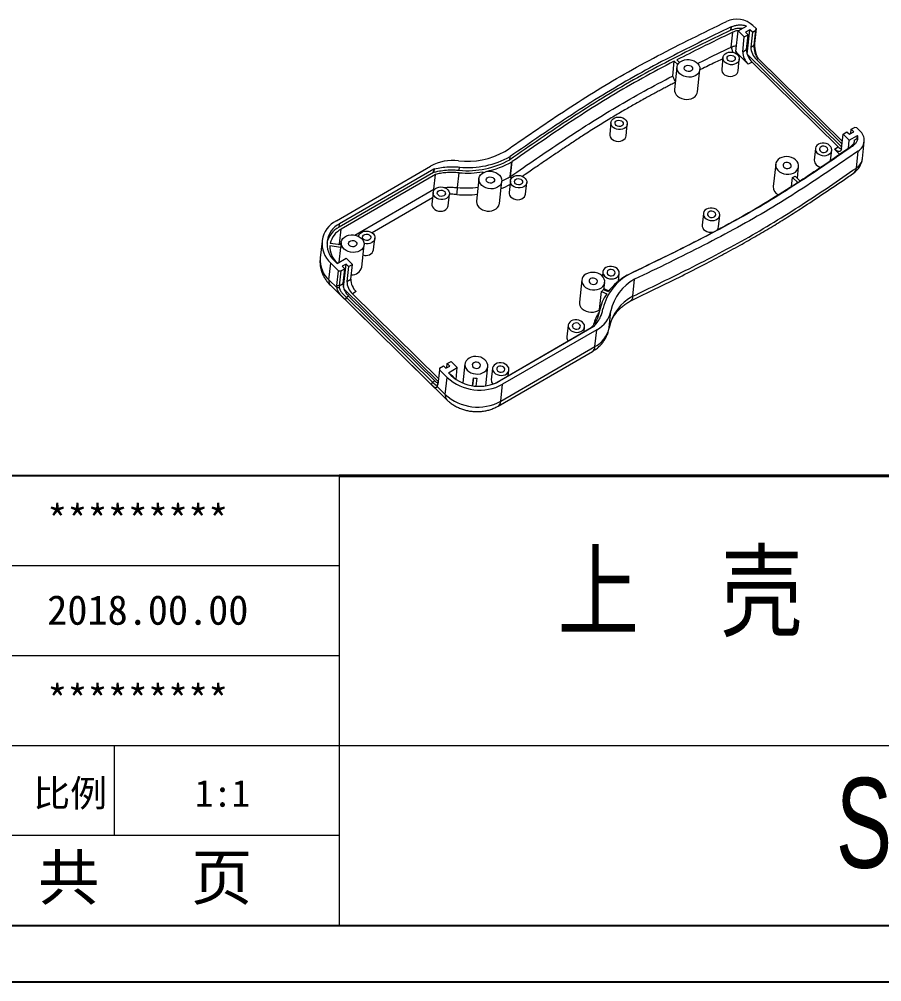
# Model space of a CAD drawing. Header units: inches. Extents: x 1209 to 3085, y 1126 to 1627.
# Drawn here: x 1552.3 to 1735.5, y 1125.7 to 1330.2 of the extents above; entities that cross this region are included whole.
import ezdxf

# ---------------------------------------------------------------- set-up
doc = ezdxf.new("R2010")
doc.units = ezdxf.units.IN
doc.header["$LTSCALE"] = 15
doc.layers.add('文字', color=81, linetype='Continuous')
doc.layers.add('粗实线', color=7, linetype='Continuous', lineweight=30)
doc.layers.add('细实线', color=3, linetype='Continuous', lineweight=9)
doc.styles.get("Standard").update_dxf_attribs({"font": 'txt', "bigfont": 'gbcbig.shx'})
doc.styles.add('宋体', font='', dxfattribs={"width": 0.8, "height": 3.5})
doc.styles.add('长仿宋', font='', dxfattribs={"width": 0.7, "height": 4})
doc.styles.get('宋体').set_extended_font_data('SimSun')
doc.styles.get('长仿宋').set_extended_font_data('SimSun')

msp = doc.modelspace()

# ---------------------------------------------------------------- linework, layer by layer
at = {"color": 7, "linetype": 'Continuous', "lineweight": 15}
for p, q in [((1703.46, 1327.902), (1703.534, 1328.577)), ((1703.46, 1327.902), (1703.517, 1327.926)), ((1703.517, 1327.926), (1703.591, 1328.601)), ((1703.534, 1328.577), (1703.591, 1328.601)), ((1704.53, 1323.361), (1705.007, 1327.739)), ((1705.007, 1327.739), (1706.763, 1328.758)), ((1706.332, 1326.436), (1705.007, 1327.739)), ((1707.533, 1327.961), (1706.614, 1327.428)), ((1706.969, 1322.781), (1707.533, 1327.961)), ((1708.063, 1327.44), (1707.533, 1327.961)), ((1708.063, 1327.44), (1708.766, 1327.848)), ((1708.17, 1328.857), (1708.816, 1328.222)), ((1708.423, 1324.695), (1708.766, 1327.848)), ((1708.816, 1328.222), (1708.472, 1325.069)), ((1708.766, 1327.848), (1708.816, 1328.222)), ((1703.514, 1324.291), (1703.858, 1327.444)), ((1705.989, 1323.283), (1706.332, 1326.436)), ((1706.332, 1326.436), (1707.144, 1326.907)), ((1706.614, 1327.428), (1707.144, 1326.907)), ((1706.8, 1323.754), (1707.144, 1326.907)), ((1708.063, 1327.44), (1707.72, 1324.287)), ((1703.508, 1324.288), (1703.9, 1323.156)), ((1705.989, 1323.283), (1706.8, 1323.754)), ((1707.72, 1324.287), (1708.423, 1324.695)), ((1708.423, 1324.695), (1708.472, 1325.069)), ((1708.436, 1324.255), (1708.488, 1324.555)), ((1692.023, 1321.577), (1692.573, 1321.037)), ((1701.789, 1322.064), (1701.519, 1319.587)), ((1704.647, 1323.107), (1704.322, 1323.007)), ((1704.53, 1323.361), (1704.648, 1323.105)), ((1704.648, 1323.106), (1707.166, 1320.629)), ((1704.998, 1319.208), (1705.268, 1321.685)), ((1706.969, 1322.781), (1706.947, 1322.768)), ((1727.011, 1303.069), (1706.969, 1322.781)), ((1709.275, 1321.852), (1708.897, 1321.633)), ((1727.085, 1303.744), (1708.897, 1321.633)), ((1727.143, 1304.278), (1709.275, 1321.852)), ((1709.275, 1321.852), (1709.48, 1321.664)), ((1709.48, 1321.664), (1727.144, 1304.291)), ((1691.115, 1318.134), (1691.459, 1321.287)), ((1691.459, 1321.287), (1692.193, 1320.565)), ((1692.021, 1320.024), (1691.506, 1315.294)), ((1696.377, 1314.764), (1696.893, 1319.493)), ((1707.978, 1321.099), (1707.166, 1320.629)), ((1707.978, 1321.099), (1726.305, 1303.074)), ((1677.989, 1308.259), (1677.719, 1305.782)), ((1681.199, 1305.402), (1681.469, 1307.88)), ((1729.04, 1306.808), (1729.743, 1307.216)), ((1730.234, 1307.156), (1729.743, 1307.216)), ((1730.234, 1307.156), (1730.88, 1306.521)), ((1726.965, 1302.651), (1727.309, 1305.804)), ((1727.309, 1305.804), (1728.12, 1306.275)), ((1727.309, 1305.804), (1728.634, 1304.501)), ((1728.12, 1306.275), (1728.65, 1305.754)), ((1728.634, 1304.501), (1730.389, 1305.52)), ((1728.65, 1305.754), (1729.57, 1306.287)), ((1728.943, 1305.924), (1729.04, 1306.808)), ((1729.57, 1306.287), (1729.04, 1306.808)), ((1730.316, 1304.844), (1730.389, 1305.52)), ((1725.493, 1302.603), (1726.305, 1303.074)), ((1728.439, 1302.717), (1728.634, 1304.501)), ((1729.326, 1303.209), (1729.371, 1303.245)), ((1729.7, 1304.487), (1729.668, 1304.189)), ((1729.7, 1304.487), (1730.316, 1304.844)), ((1730.375, 1304.57), (1730.316, 1304.844)), ((1731.417, 1300.58), (1731.81, 1304.183)), ((1656.501, 1300.35), (1656.574, 1301.025)), ((1721.441, 1302.736), (1721.171, 1300.258)), ((1724.68, 1300.151), (1724.92, 1302.357)), ((1726.632, 1301.483), (1725.493, 1302.603)), ((1730.141, 1298.586), (1730.533, 1302.189)), ((1619.644, 1287.371), (1639.657, 1298.98)), ((1656.601, 1296.764), (1656.945, 1299.917)), ((1656.641, 1296.789), (1656.984, 1299.942)), ((1656.984, 1299.942), (1656.945, 1299.917)), ((1712.998, 1299.392), (1712.483, 1294.662)), ((1717.603, 1296.418), (1717.869, 1298.861)), ((1640.248, 1297.654), (1620.233, 1286.044)), ((1640.321, 1298.33), (1620.307, 1286.72)), ((1640.688, 1297.219), (1620.675, 1285.61)), ((1640.248, 1297.654), (1640.321, 1298.33)), ((1640.438, 1297.73), (1640.248, 1297.654)), ((1640.511, 1298.405), (1640.321, 1298.33)), ((1640.344, 1294.066), (1640.688, 1297.219)), ((1640.438, 1297.73), (1640.511, 1298.405)), ((1645.393, 1294.416), (1645.736, 1297.569)), ((1645.756, 1298.103), (1645.83, 1298.779)), ((1645.756, 1298.103), (1645.769, 1298.102)), ((1645.769, 1298.102), (1645.842, 1298.777)), ((1645.83, 1298.779), (1645.842, 1298.777)), ((1650.751, 1297.511), (1650.778, 1297.759)), ((1650.845, 1297.567), (1650.778, 1297.759)), ((1651.471, 1297.815), (1651.449, 1297.879)), ((1718.212, 1295.82), (1717.136, 1296.878)), ((1649.931, 1296.298), (1649.416, 1291.569)), ((1654.287, 1291.038), (1654.802, 1295.768)), ((1656.624, 1295.865), (1656.354, 1293.388)), ((1656.601, 1296.764), (1656.641, 1296.789)), ((1656.601, 1296.764), (1656.811, 1296.31)), ((1656.641, 1296.789), (1656.843, 1296.377)), ((1659.833, 1293.009), (1660.103, 1295.486)), ((1716.387, 1294.658), (1716.595, 1296.564)), ((1717.695, 1295.482), (1716.595, 1296.564)), ((1623.57, 1284.335), (1640.344, 1294.066)), ((1640.197, 1293.414), (1639.927, 1290.937)), ((1640.344, 1294.066), (1640.616, 1294.121)), ((1640.401, 1293.894), (1640.345, 1294.066)), ((1643.407, 1290.558), (1643.676, 1293.035)), ((1640.069, 1292.237), (1627.255, 1284.804)), ((1697.641, 1288.93), (1697.371, 1286.453)), ((1620.233, 1286.044), (1620.307, 1286.72)), ((1700.851, 1286.074), (1701.121, 1288.551)), ((1620.331, 1282.457), (1620.675, 1285.61)), ((1616.593, 1283.069), (1616.2, 1279.465)), ((1620.618, 1282.228), (1618.314, 1282.557)), ((1620.331, 1282.457), (1620.664, 1282.649)), ((1620.678, 1282.782), (1620.58, 1281.881)), ((1627.561, 1281.194), (1627.831, 1283.671)), ((1620.572, 1281.695), (1618.244, 1282.027)), ((1620.082, 1282.304), (1620.331, 1282.457)), ((1620.23, 1278.562), (1620.572, 1281.695)), ((1625.034, 1277.522), (1625.549, 1282.251)), ((1619.264, 1278.864), (1619.816, 1278.321)), ((1619.732, 1278.502), (1619.879, 1278.358)), ((1619.816, 1278.321), (1621.709, 1279.42)), ((1621.709, 1279.42), (1623.034, 1278.117)), ((1618.06, 1274.79), (1618.453, 1278.394)), ((1620.109, 1276.765), (1618.453, 1278.394)), ((1619.765, 1273.612), (1620.109, 1276.765)), ((1620.109, 1276.765), (1620.6, 1276.705)), ((1620.6, 1276.705), (1620.257, 1273.552)), ((1620.6, 1276.705), (1621.412, 1277.175)), ((1621.693, 1278.167), (1620.882, 1277.696)), ((1620.882, 1277.696), (1621.412, 1277.175)), ((1621.068, 1274.022), (1621.412, 1277.175)), ((1621.155, 1273.231), (1621.693, 1278.167)), ((1622.223, 1277.646), (1621.693, 1278.167)), ((1622.223, 1277.646), (1621.879, 1274.493)), ((1622.223, 1277.646), (1623.034, 1278.117)), ((1622.691, 1274.963), (1623.034, 1278.117)), ((1676.276, 1276.537), (1676.171, 1275.578)), ((1618.06, 1274.79), (1619.781, 1273.098)), ((1621.879, 1274.493), (1622.691, 1274.963)), ((1671.791, 1274.798), (1671.275, 1270.068)), ((1679.578, 1274.531), (1679.755, 1276.157)), ((1681.497, 1275.832), (1681.455, 1275.81)), ((1682.623, 1271.328), (1683.015, 1274.931)), ((1618.361, 1273.678), (1643.091, 1249.355)), ((1620.257, 1273.552), (1619.765, 1273.612)), ((1620.27, 1273.111), (1619.781, 1273.098)), ((1620.257, 1273.552), (1621.068, 1274.022)), ((1641.254, 1253.192), (1621.292, 1272.826)), ((1623.868, 1272.309), (1623.057, 1271.838)), ((1675.581, 1268.513), (1675.998, 1272.341)), ((1675.998, 1272.341), (1677.104, 1271.866)), ((1676.368, 1272.781), (1677.43, 1272.325)), ((1676.494, 1272.727), (1676.662, 1274.267)), ((1621.759, 1271.086), (1621.483, 1270.618)), ((1639.81, 1252.593), (1621.483, 1270.618)), ((1622.246, 1271.368), (1621.759, 1271.086)), ((1621.759, 1271.086), (1640.086, 1253.06)), ((1622.246, 1271.368), (1640.573, 1253.342)), ((1641.328, 1253.868), (1623.057, 1271.838)), ((1675.617, 1268.497), (1675.581, 1268.513)), ((1676.322, 1268.788), (1676.323, 1268.798)), ((1677.605, 1264.641), (1677.997, 1268.244)), ((1673.809, 1264.642), (1653.796, 1253.033)), ((1674.326, 1264.884), (1654.311, 1253.274)), ((1674.987, 1264.232), (1654.973, 1252.623)), ((1668.902, 1265.181), (1668.632, 1262.704)), ((1672.266, 1263.747), (1672.381, 1264.802)), ((1674.471, 1265.003), (1674.326, 1264.884)), ((1674.594, 1260.629), (1674.987, 1264.232)), ((1654.581, 1249.019), (1674.594, 1260.629)), ((1654.039, 1247.992), (1674.052, 1259.602)), ((1641.577, 1256.073), (1641.527, 1255.699)), ((1641.577, 1256.073), (1642.388, 1256.543)), ((1642.388, 1256.543), (1642.918, 1256.022)), ((1642.918, 1256.022), (1643.73, 1256.493)), ((1643.103, 1256.129), (1643.2, 1257.014)), ((1643.2, 1257.014), (1644.011, 1257.485)), ((1643.73, 1256.493), (1643.2, 1257.014)), ((1643.443, 1255.083), (1645.336, 1256.182)), ((1645.336, 1256.182), (1644.011, 1257.485)), ((1645.063, 1253.677), (1645.336, 1256.182)), ((1646.954, 1256.938), (1646.515, 1252.91)), ((1651.377, 1252.295), (1651.825, 1256.407)), ((1652.836, 1256.034), (1652.566, 1253.557)), ((1641.527, 1255.699), (1641.184, 1252.546)), ((1643.183, 1254.07), (1641.527, 1255.699)), ((1642.791, 1250.466), (1643.183, 1254.07)), ((1643.995, 1254.54), (1643.443, 1255.083)), ((1643.91, 1254.722), (1643.847, 1254.685)), ((1644.462, 1254.179), (1643.91, 1254.722)), ((1648.584, 1252.33), (1648.762, 1253.968)), ((1648.762, 1253.968), (1648.601, 1252.328)), ((1649.459, 1253.896), (1649.296, 1252.243)), ((1656.18, 1254.416), (1656.315, 1255.655)), ((1640.086, 1253.06), (1639.81, 1252.593)), ((1640.086, 1253.06), (1640.573, 1253.342)), ((1641.136, 1252.588), (1641.07, 1252.159)), ((1641.07, 1252.159), (1642.791, 1250.466)), ((1653.796, 1253.033), (1653.485, 1252.864)), ((1654.581, 1249.019), (1654.973, 1252.623))]:
    msp.add_line(p, q, dxfattribs=at)
at = {"color": 8, "linetype": 'Continuous', "lineweight": 15}
for p, q in [((1620.42, 1282.256), (1620.331, 1282.457)), ((1677.605, 1264.641), (1677.588, 1264.523))]:
    msp.add_line(p, q, dxfattribs=at)
for p, q in [((1620.226, 1233.152), (1476.899, 1233.152)), ((1227.713, 1137.601), (1906.881, 1137.601)), ((1209.355, 1125.657), (1918.824, 1125.657))]:
    msp.add_line(p, q)
at = {"color": 7, "linetype": 'Continuous', "lineweight": 15, "flags": 128}
for points in [[(1696.003, 1318.238), (1695.56, 1318.038), (1695.065, 1317.918), (1694.542, 1317.884), (1694.015, 1317.937), (1693.508, 1318.076), (1693.046, 1318.294), (1692.65, 1318.58), (1692.339, 1318.921), (1692.126, 1319.301), (1692.023, 1319.703), (1692.033, 1320.107), (1692.157, 1320.495), (1692.388, 1320.848), (1692.716, 1321.151), (1693.125, 1321.388), (1693.597, 1321.55), (1694.109, 1321.627), (1694.637, 1321.617), (1695.157, 1321.52), (1695.644, 1321.341), (1696.075, 1321.088), (1696.431, 1320.773), (1696.695, 1320.41), (1696.854, 1320.017), (1696.901, 1319.611), (1696.833, 1319.213), (1696.655, 1318.84), (1696.374, 1318.51), (1696.003, 1318.238)], [(1704.632, 1320.789), (1704.261, 1320.628), (1703.844, 1320.545), (1703.408, 1320.546), (1702.978, 1320.631), (1702.584, 1320.793), (1702.248, 1321.024), (1701.993, 1321.308), (1701.835, 1321.628), (1701.783, 1321.963), (1701.84, 1322.292), (1702.004, 1322.596), (1702.264, 1322.854), (1702.603, 1323.051), (1703, 1323.173), (1703.43, 1323.214), (1703.867, 1323.172), (1704.282, 1323.047), (1704.65, 1322.849), (1704.947, 1322.59), (1705.156, 1322.285), (1705.262, 1321.955), (1705.259, 1321.62), (1705.147, 1321.301), (1704.934, 1321.018), (1704.632, 1320.789)], [(1704.08, 1321.332), (1703.799, 1321.227), (1703.481, 1321.209), (1703.169, 1321.282), (1702.906, 1321.434), (1702.727, 1321.646), (1702.656, 1321.889), (1702.703, 1322.13), (1702.862, 1322.337), (1703.11, 1322.481), (1703.415, 1322.543), (1703.735, 1322.515), (1704.028, 1322.401), (1704.253, 1322.215), (1704.38, 1321.984), (1704.392, 1321.738), (1704.287, 1321.51), (1704.08, 1321.332)], [(1695.009, 1319.215), (1694.728, 1319.11), (1694.409, 1319.093), (1694.098, 1319.165), (1693.835, 1319.318), (1693.656, 1319.53), (1693.585, 1319.773), (1693.632, 1320.014), (1693.79, 1320.22), (1694.039, 1320.364), (1694.344, 1320.427), (1694.664, 1320.399), (1694.956, 1320.284), (1695.181, 1320.099), (1695.308, 1319.867), (1695.32, 1319.621), (1695.216, 1319.394), (1695.009, 1319.215)], [(1701.519, 1319.587), (1701.525, 1319.317), (1701.631, 1318.987), (1701.84, 1318.683), (1702.137, 1318.424), (1702.505, 1318.225), (1702.92, 1318.101), (1703.357, 1318.058), (1703.787, 1318.099), (1704.184, 1318.222), (1704.523, 1318.419), (1704.783, 1318.677), (1704.946, 1318.98), (1704.998, 1319.208)], [(1691.506, 1315.294), (1691.514, 1314.926), (1691.628, 1314.531), (1691.848, 1314.158), (1692.164, 1313.825), (1692.561, 1313.547), (1693.021, 1313.336), (1693.524, 1313.203), (1694.045, 1313.154), (1694.561, 1313.19), (1695.05, 1313.31), (1695.487, 1313.509), (1695.854, 1313.777), (1696.134, 1314.102), (1696.314, 1314.47), (1696.377, 1314.764)], [(1680.833, 1306.983), (1680.462, 1306.823), (1680.045, 1306.74), (1679.608, 1306.741), (1679.179, 1306.825), (1678.784, 1306.988), (1678.449, 1307.218), (1678.194, 1307.502), (1678.035, 1307.822), (1677.983, 1308.157), (1678.041, 1308.487), (1678.205, 1308.79), (1678.464, 1309.048), (1678.803, 1309.245), (1679.2, 1309.368), (1679.631, 1309.409), (1680.067, 1309.366), (1680.482, 1309.241), (1680.85, 1309.043), (1681.148, 1308.784), (1681.356, 1308.48), (1681.462, 1308.15), (1681.459, 1307.815), (1681.348, 1307.496), (1681.135, 1307.213), (1680.833, 1306.983)], [(1680.281, 1307.526), (1680, 1307.421), (1679.681, 1307.404), (1679.37, 1307.476), (1679.107, 1307.629), (1678.928, 1307.841), (1678.857, 1308.084), (1678.904, 1308.325), (1679.062, 1308.531), (1679.311, 1308.675), (1679.616, 1308.737), (1679.936, 1308.71), (1680.228, 1308.595), (1680.453, 1308.41), (1680.58, 1308.178), (1680.592, 1307.932), (1680.488, 1307.705), (1680.281, 1307.526)], [(1677.719, 1305.782), (1677.726, 1305.512), (1677.832, 1305.182), (1678.04, 1304.877), (1678.338, 1304.618), (1678.706, 1304.42), (1679.121, 1304.295), (1679.557, 1304.252), (1679.988, 1304.294), (1680.385, 1304.416), (1680.724, 1304.613), (1680.983, 1304.871), (1681.147, 1305.175), (1681.199, 1305.402)], [(1722.076, 1303.632), (1721.775, 1303.403), (1721.561, 1303.12), (1721.45, 1302.801), (1721.447, 1302.466), (1721.553, 1302.136), (1721.761, 1301.832), (1722.059, 1301.572), (1722.427, 1301.374), (1722.842, 1301.25), (1723.279, 1301.207), (1723.709, 1301.248), (1724.106, 1301.371), (1724.445, 1301.567), (1724.705, 1301.825), (1724.868, 1302.129), (1724.926, 1302.458), (1724.874, 1302.794), (1724.715, 1303.113), (1724.46, 1303.397), (1724.125, 1303.628), (1723.73, 1303.79), (1723.301, 1303.875), (1722.864, 1303.876), (1722.447, 1303.793), (1722.076, 1303.632)], [(1722.628, 1303.089), (1722.421, 1302.911), (1722.317, 1302.683), (1722.329, 1302.437), (1722.456, 1302.206), (1722.681, 1302.02), (1722.973, 1301.906), (1723.294, 1301.878), (1723.599, 1301.94), (1723.847, 1302.085), (1724.006, 1302.291), (1724.052, 1302.532), (1723.982, 1302.775), (1723.803, 1302.987), (1723.539, 1303.139), (1723.228, 1303.212), (1722.91, 1303.194), (1722.628, 1303.089)], [(1713.888, 1300.647), (1713.517, 1300.375), (1713.236, 1300.045), (1713.058, 1299.672), (1712.99, 1299.274), (1713.037, 1298.868), (1713.196, 1298.475), (1713.46, 1298.112), (1713.816, 1297.797), (1714.247, 1297.544), (1714.734, 1297.364), (1715.254, 1297.268), (1715.782, 1297.258), (1716.294, 1297.335), (1716.766, 1297.497), (1717.175, 1297.734), (1717.503, 1298.037), (1717.734, 1298.39), (1717.858, 1298.778), (1717.868, 1299.182), (1717.764, 1299.584), (1717.552, 1299.964), (1717.24, 1300.305), (1716.844, 1300.591), (1716.382, 1300.809), (1715.876, 1300.948), (1715.349, 1301.001), (1714.826, 1300.967), (1714.331, 1300.847), (1713.888, 1300.647)], [(1726.965, 1302.651), (1726.911, 1302.413), (1726.808, 1302.233), (1726.66, 1302.12), (1726.473, 1302.077), (1726.254, 1302.107), (1726.012, 1302.207), (1725.755, 1302.375), (1725.493, 1302.603)], [(1714.882, 1299.67), (1714.675, 1299.491), (1714.57, 1299.264), (1714.582, 1299.018), (1714.71, 1298.786), (1714.935, 1298.601), (1715.227, 1298.486), (1715.547, 1298.458), (1715.852, 1298.521), (1716.101, 1298.665), (1716.259, 1298.871), (1716.306, 1299.112), (1716.235, 1299.355), (1716.056, 1299.567), (1715.793, 1299.72), (1715.481, 1299.792), (1715.163, 1299.775), (1714.882, 1299.67)], [(1653.912, 1294.513), (1653.469, 1294.312), (1652.974, 1294.192), (1652.451, 1294.158), (1651.924, 1294.212), (1651.418, 1294.351), (1650.956, 1294.568), (1650.56, 1294.854), (1650.248, 1295.195), (1650.036, 1295.576), (1649.932, 1295.977), (1649.942, 1296.382), (1650.066, 1296.77), (1650.297, 1297.123), (1650.625, 1297.426), (1651.035, 1297.663), (1651.506, 1297.824), (1652.018, 1297.902), (1652.546, 1297.892), (1653.066, 1297.795), (1653.553, 1297.616), (1653.985, 1297.363), (1654.34, 1297.047), (1654.604, 1296.684), (1654.763, 1296.291), (1654.81, 1295.886), (1654.743, 1295.487), (1654.564, 1295.114), (1654.283, 1294.784), (1653.912, 1294.513)], [(1659.468, 1294.59), (1659.097, 1294.429), (1658.68, 1294.346), (1658.243, 1294.347), (1657.813, 1294.432), (1657.419, 1294.594), (1657.083, 1294.825), (1656.828, 1295.109), (1656.67, 1295.428), (1656.618, 1295.764), (1656.676, 1296.093), (1656.839, 1296.397), (1657.099, 1296.655), (1657.438, 1296.851), (1657.835, 1296.974), (1658.265, 1297.015), (1658.702, 1296.972), (1659.117, 1296.848), (1659.485, 1296.65), (1659.783, 1296.39), (1659.991, 1296.086), (1660.097, 1295.756), (1660.094, 1295.421), (1659.983, 1295.102), (1659.769, 1294.819), (1659.468, 1294.59)], [(1652.918, 1295.49), (1652.637, 1295.385), (1652.319, 1295.368), (1652.007, 1295.44), (1651.744, 1295.592), (1651.565, 1295.804), (1651.494, 1296.047), (1651.541, 1296.288), (1651.7, 1296.495), (1651.948, 1296.639), (1652.253, 1296.701), (1652.573, 1296.673), (1652.866, 1296.559), (1653.091, 1296.373), (1653.218, 1296.142), (1653.23, 1295.896), (1653.125, 1295.668), (1652.918, 1295.49)], [(1658.916, 1295.133), (1658.634, 1295.028), (1658.316, 1295.01), (1658.004, 1295.083), (1657.741, 1295.235), (1657.562, 1295.447), (1657.491, 1295.69), (1657.538, 1295.931), (1657.697, 1296.137), (1657.945, 1296.281), (1658.25, 1296.344), (1658.571, 1296.316), (1658.863, 1296.202), (1659.088, 1296.016), (1659.215, 1295.785), (1659.227, 1295.539), (1659.123, 1295.311), (1658.916, 1295.133)], [(1643.041, 1292.139), (1642.67, 1291.978), (1642.253, 1291.895), (1641.816, 1291.896), (1641.387, 1291.981), (1640.992, 1292.143), (1640.657, 1292.374), (1640.402, 1292.658), (1640.243, 1292.977), (1640.191, 1293.313), (1640.249, 1293.642), (1640.413, 1293.946), (1640.672, 1294.204), (1641.011, 1294.4), (1641.408, 1294.523), (1641.838, 1294.564), (1642.275, 1294.521), (1642.69, 1294.397), (1643.058, 1294.199), (1643.356, 1293.939), (1643.564, 1293.635), (1643.67, 1293.305), (1643.667, 1292.97), (1643.556, 1292.651), (1643.342, 1292.368), (1643.041, 1292.139)], [(1642.489, 1292.682), (1642.207, 1292.577), (1641.889, 1292.559), (1641.578, 1292.632), (1641.314, 1292.784), (1641.135, 1292.996), (1641.065, 1293.239), (1641.112, 1293.48), (1641.27, 1293.686), (1641.518, 1293.831), (1641.823, 1293.893), (1642.144, 1293.865), (1642.436, 1293.751), (1642.661, 1293.565), (1642.788, 1293.334), (1642.8, 1293.088), (1642.696, 1292.86), (1642.489, 1292.682)], [(1656.354, 1293.388), (1656.36, 1293.118), (1656.466, 1292.788), (1656.675, 1292.484), (1656.972, 1292.224), (1657.34, 1292.026), (1657.756, 1291.902), (1658.192, 1291.859), (1658.622, 1291.9), (1659.02, 1292.023), (1659.359, 1292.219), (1659.618, 1292.477), (1659.782, 1292.781), (1659.833, 1293.009)], [(1639.927, 1290.937), (1639.934, 1290.667), (1640.04, 1290.337), (1640.248, 1290.033), (1640.545, 1289.773), (1640.913, 1289.575), (1641.329, 1289.451), (1641.765, 1289.408), (1642.196, 1289.449), (1642.593, 1289.572), (1642.932, 1289.768), (1643.191, 1290.026), (1643.355, 1290.33), (1643.407, 1290.558)], [(1649.416, 1291.569), (1649.407, 1291.418), (1649.462, 1291.018), (1649.626, 1290.63), (1649.891, 1290.274), (1650.247, 1289.964), (1650.675, 1289.716), (1651.157, 1289.54), (1651.671, 1289.445), (1652.193, 1289.434), (1652.699, 1289.509), (1653.167, 1289.666), (1653.574, 1289.898), (1653.903, 1290.194), (1654.138, 1290.54), (1654.269, 1290.922), (1654.287, 1291.038)], [(1698.277, 1289.826), (1697.975, 1289.597), (1697.762, 1289.314), (1697.65, 1288.995), (1697.648, 1288.66), (1697.754, 1288.33), (1697.962, 1288.026), (1698.259, 1287.767), (1698.627, 1287.568), (1699.043, 1287.444), (1699.479, 1287.401), (1699.91, 1287.442), (1700.307, 1287.565), (1700.646, 1287.762), (1700.905, 1288.02), (1701.069, 1288.323), (1701.127, 1288.653), (1701.074, 1288.988), (1700.916, 1289.308), (1700.661, 1289.592), (1700.326, 1289.822), (1699.931, 1289.985), (1699.502, 1290.069), (1699.065, 1290.07), (1698.648, 1289.987), (1698.277, 1289.826)], [(1698.829, 1289.284), (1698.622, 1289.105), (1698.517, 1288.878), (1698.53, 1288.632), (1698.657, 1288.4), (1698.882, 1288.215), (1699.174, 1288.1), (1699.494, 1288.073), (1699.799, 1288.135), (1700.048, 1288.279), (1700.206, 1288.485), (1700.253, 1288.726), (1700.182, 1288.969), (1700.003, 1289.181), (1699.74, 1289.334), (1699.428, 1289.406), (1699.11, 1289.389), (1698.829, 1289.284)], [(1624.352, 1284.05), (1624.403, 1284.278), (1624.567, 1284.581), (1624.827, 1284.839), (1625.165, 1285.036), (1625.563, 1285.159), (1625.993, 1285.2), (1626.43, 1285.157), (1626.845, 1285.033), (1627.213, 1284.835), (1627.51, 1284.575), (1627.719, 1284.271), (1627.825, 1283.941), (1627.822, 1283.606), (1627.71, 1283.287), (1627.497, 1283.004), (1627.195, 1282.775), (1627.195, 1282.775)], [(1697.371, 1286.453), (1697.378, 1286.183), (1697.484, 1285.853), (1697.692, 1285.549), (1697.99, 1285.289), (1698.357, 1285.091), (1698.773, 1284.967), (1699.209, 1284.924), (1699.64, 1284.965), (1700.037, 1285.088), (1700.223, 1285.182)], [(1624.659, 1280.996), (1624.216, 1280.796), (1623.721, 1280.676), (1623.198, 1280.642), (1622.671, 1280.695), (1622.165, 1280.834), (1621.703, 1281.052), (1621.307, 1281.338), (1620.995, 1281.679), (1620.783, 1282.059), (1620.679, 1282.461), (1620.69, 1282.865), (1620.813, 1283.253), (1621.044, 1283.607), (1621.372, 1283.909), (1621.782, 1284.147), (1622.253, 1284.308), (1622.765, 1284.385), (1623.293, 1284.376), (1623.813, 1284.279), (1624.3, 1284.1), (1624.732, 1283.846), (1625.088, 1283.531), (1625.351, 1283.168), (1625.51, 1282.775), (1625.557, 1282.369), (1625.49, 1281.971), (1625.311, 1281.598), (1625.03, 1281.268), (1624.659, 1280.996)], [(1623.666, 1281.974), (1623.384, 1281.869), (1623.066, 1281.851), (1622.754, 1281.924), (1622.491, 1282.076), (1622.312, 1282.288), (1622.241, 1282.531), (1622.288, 1282.772), (1622.447, 1282.978), (1622.695, 1283.122), (1623, 1283.185), (1623.32, 1283.157), (1623.613, 1283.042), (1623.838, 1282.857), (1623.965, 1282.626), (1623.977, 1282.38), (1623.873, 1282.152), (1623.666, 1281.974)], [(1626.643, 1283.318), (1626.362, 1283.213), (1626.044, 1283.195), (1625.732, 1283.267), (1625.469, 1283.42), (1625.29, 1283.632), (1625.219, 1283.875), (1625.266, 1284.116), (1625.424, 1284.322), (1625.673, 1284.466), (1625.978, 1284.529), (1626.298, 1284.501), (1626.591, 1284.386), (1626.815, 1284.201), (1626.943, 1283.97), (1626.955, 1283.723), (1626.85, 1283.496), (1626.643, 1283.318)], [(1672.681, 1276.053), (1672.31, 1275.781), (1672.029, 1275.451), (1671.85, 1275.078), (1671.783, 1274.68), (1671.83, 1274.274), (1671.989, 1273.881), (1672.252, 1273.518), (1672.608, 1273.203), (1673.04, 1272.95), (1673.527, 1272.77), (1674.047, 1272.674), (1674.575, 1272.664), (1675.087, 1272.741), (1675.558, 1272.902), (1675.968, 1273.14), (1676.296, 1273.442), (1676.527, 1273.796), (1676.65, 1274.184), (1676.661, 1274.588), (1676.557, 1274.99), (1676.345, 1275.37), (1676.033, 1275.711), (1675.637, 1275.997), (1675.175, 1276.215), (1674.669, 1276.354), (1674.142, 1276.407), (1673.618, 1276.373), (1673.124, 1276.253), (1672.681, 1276.053)], [(1676.911, 1277.433), (1676.61, 1277.204), (1676.397, 1276.921), (1676.285, 1276.602), (1676.282, 1276.266), (1676.388, 1275.936), (1676.597, 1275.632), (1676.894, 1275.373), (1677.262, 1275.175), (1677.677, 1275.05), (1678.114, 1275.007), (1678.544, 1275.049), (1678.941, 1275.171), (1679.28, 1275.368), (1679.54, 1275.626), (1679.703, 1275.93), (1679.761, 1276.259), (1679.709, 1276.594), (1679.551, 1276.914), (1679.296, 1277.198), (1678.96, 1277.428), (1678.566, 1277.591), (1678.136, 1277.675), (1677.699, 1277.676), (1677.282, 1277.594), (1676.911, 1277.433)], [(1677.463, 1276.89), (1677.256, 1276.712), (1677.152, 1276.484), (1677.164, 1276.238), (1677.291, 1276.006), (1677.516, 1275.821), (1677.809, 1275.707), (1678.129, 1275.679), (1678.434, 1275.741), (1678.682, 1275.885), (1678.841, 1276.092), (1678.888, 1276.333), (1678.817, 1276.576), (1678.638, 1276.788), (1678.375, 1276.94), (1678.063, 1277.012), (1677.745, 1276.995), (1677.463, 1276.89)], [(1673.674, 1275.075), (1673.467, 1274.897), (1673.363, 1274.669), (1673.375, 1274.423), (1673.502, 1274.192), (1673.727, 1274.007), (1674.02, 1273.892), (1674.34, 1273.864), (1674.645, 1273.927), (1674.893, 1274.071), (1675.052, 1274.277), (1675.099, 1274.518), (1675.028, 1274.761), (1674.849, 1274.973), (1674.586, 1275.126), (1674.274, 1275.198), (1673.956, 1275.18), (1673.674, 1275.075)], [(1671.275, 1270.068), (1671.276, 1269.751), (1671.377, 1269.354), (1671.584, 1268.978), (1671.888, 1268.639), (1672.276, 1268.353), (1672.729, 1268.133), (1673.227, 1267.99), (1673.747, 1267.929), (1674.265, 1267.954), (1674.758, 1268.064), (1675.204, 1268.253), (1675.581, 1268.513)], [(1669.538, 1266.078), (1669.236, 1265.848), (1669.023, 1265.565), (1668.911, 1265.246), (1668.908, 1264.911), (1669.015, 1264.581), (1669.223, 1264.277), (1669.52, 1264.018), (1669.888, 1263.82), (1670.304, 1263.695), (1670.74, 1263.652), (1671.17, 1263.693), (1671.568, 1263.816), (1671.907, 1264.013), (1672.166, 1264.271), (1672.33, 1264.574), (1672.387, 1264.904), (1672.335, 1265.239), (1672.177, 1265.559), (1671.922, 1265.843), (1671.587, 1266.073), (1671.192, 1266.236), (1670.763, 1266.32), (1670.326, 1266.321), (1669.909, 1266.239), (1669.538, 1266.078)], [(1670.09, 1265.535), (1669.883, 1265.356), (1669.778, 1265.129), (1669.79, 1264.883), (1669.918, 1264.651), (1670.142, 1264.466), (1670.435, 1264.352), (1670.755, 1264.324), (1671.06, 1264.386), (1671.309, 1264.53), (1671.467, 1264.737), (1671.514, 1264.978), (1671.443, 1265.22), (1671.264, 1265.432), (1671.001, 1265.585), (1670.689, 1265.657), (1670.371, 1265.64), (1670.09, 1265.535)], [(1647.844, 1258.193), (1647.473, 1257.921), (1647.192, 1257.591), (1647.013, 1257.218), (1646.946, 1256.82), (1646.993, 1256.414), (1647.152, 1256.021), (1647.416, 1255.658), (1647.772, 1255.343), (1648.203, 1255.09), (1648.69, 1254.91), (1649.21, 1254.814), (1649.738, 1254.804), (1650.25, 1254.881), (1650.722, 1255.042), (1651.131, 1255.28), (1651.459, 1255.583), (1651.69, 1255.936), (1651.814, 1256.324), (1651.824, 1256.728), (1651.72, 1257.13), (1651.508, 1257.51), (1651.196, 1257.851), (1650.8, 1258.137), (1650.338, 1258.355), (1649.832, 1258.494), (1649.305, 1258.547), (1648.782, 1258.513), (1648.287, 1258.393), (1647.844, 1258.193)], [(1648.838, 1257.215), (1648.631, 1257.037), (1648.526, 1256.81), (1648.538, 1256.563), (1648.665, 1256.332), (1648.89, 1256.147), (1649.183, 1256.032), (1649.503, 1256.004), (1649.808, 1256.067), (1650.057, 1256.211), (1650.215, 1256.417), (1650.262, 1256.658), (1650.191, 1256.901), (1650.012, 1257.113), (1649.749, 1257.266), (1649.437, 1257.338), (1649.119, 1257.321), (1648.838, 1257.215)], [(1653.471, 1256.93), (1653.17, 1256.701), (1652.957, 1256.418), (1652.845, 1256.099), (1652.842, 1255.764), (1652.948, 1255.434), (1653.157, 1255.13), (1653.454, 1254.871), (1653.822, 1254.673), (1654.237, 1254.548), (1654.674, 1254.505), (1655.104, 1254.546), (1655.501, 1254.669), (1655.84, 1254.866), (1656.1, 1255.124), (1656.264, 1255.427), (1656.321, 1255.757), (1656.269, 1256.092), (1656.111, 1256.412), (1655.856, 1256.696), (1655.52, 1256.926), (1655.126, 1257.089), (1654.696, 1257.173), (1654.259, 1257.174), (1653.842, 1257.091), (1653.471, 1256.93)], [(1654.023, 1256.388), (1653.817, 1256.209), (1653.712, 1255.982), (1653.724, 1255.736), (1653.851, 1255.504), (1654.076, 1255.319), (1654.369, 1255.204), (1654.689, 1255.177), (1654.994, 1255.239), (1655.242, 1255.383), (1655.401, 1255.589), (1655.448, 1255.83), (1655.377, 1256.073), (1655.198, 1256.285), (1654.935, 1256.438), (1654.623, 1256.51), (1654.305, 1256.493), (1654.023, 1256.388)], [(1644.882, 1253.801), (1644.867, 1253.814), (1644.462, 1254.179)]]:
    msp.add_lwpolyline(points, dxfattribs=at)
at = {"color": 7, "linetype": 'Continuous', "lineweight": 15}
for centre, radius, start, end in [((1704.707, 1325.065), 5.136, 47.59141, 114.94633), ((1710.571, 1323.838), 3.772, 181.28556, 226.56415), ((1711.491, 1324.372), 3.772, 181.28556, 226.56415), ((1710.201, 1324.528), 1.787, 174.62875, 188.7947), ((1710.543, 1324.874), 2.08, 174.61328, 188.81206), ((1709.76, 1323.368), 3.772, 181.28556, 226.56415), ((1729.102, 1304.483), 2.704, 301.95769, 48.88682), ((1727.773, 1304.469), 2.026, 223.5261, 246.34597), ((1647.461, 1316.52), 16.487, 263.40216, 298.84469), ((1647.601, 1317.125), 18.432, 264.52592, 299.13383), ((1644.43, 1290.315), 9.893, 83.40376, 118.84398), ((1647.527, 1316.449), 18.432, 264.52592, 299.13383), ((1648.171, 1315.154), 17.583, 280.74468, 299.93454), ((1722.781, 1300.366), 1.614, 183.83701, 265.52632), ((1727.242, 1301.035), 4.2, 304.55177, 353.78226), ((1647.469, 1318.531), 21.033, 265.27408, 279.05268), ((1715.728, 1298.682), 2.288, 292.26285, 307.97149), ((1648.267, 1310.813), 17.78, 290.97907, 297.72185), ((1648.447, 1310.717), 16.161, 293.18294, 300.30232), ((1647.115, 1315.428), 22.563, 265.26628, 276.25063), ((1647.127, 1315.462), 21.117, 265.29167, 277.09511), ((1714.343, 1294.588), 1.861, 177.70971, 246.22163), ((1622.065, 1282.482), 5.455, 116.3418, 228.54008), ((1622.425, 1282.442), 4.774, 116.34191, 228.54007), ((1622.671, 1281.466), 5.186, 118.03753, 167.19676), ((1622.877, 1281.468), 4.691, 118.00033, 166.57908), ((1699.671, 1286.244), 1.192, 303.23744, 351.79563), ((1626.181, 1284.654), 2.136, 252.59829, 298.36133), ((1622.823, 1281.883), 4.582, 178.19937, 227.55877), ((1621.968, 1281.728), 1.397, 173.70522, 181.35265), ((1625.949, 1281.691), 1.687, 248.03951, 342.86825), ((1622.989, 1278.005), 2.102, 264.68967, 346.71791), ((1625.65, 1274.577), 3.772, 181.28556, 226.56415), ((1626.462, 1275.048), 3.772, 181.28556, 226.56415), ((1687.147, 1266.196), 11.132, 117.72678, 166.48212), ((1687.918, 1264.28), 13.218, 119.2758, 142.51099), ((1687.597, 1266.267), 9.801, 117.86978, 168.36204), ((1621.836, 1273.417), 2.08, 174.61328, 188.81206), ((1622.035, 1273.384), 1.787, 174.62875, 188.7947), ((1624.839, 1274.107), 3.772, 181.28556, 226.56415), ((1674.858, 1273.676), 1.756, 310.50075, 329.33466), ((1677.803, 1274.628), 2.094, 232.24866, 264.4037), ((1685.471, 1266.162), 10.127, 145.71714, 168.18465), ((1687.204, 1262.664), 9.801, 117.86978, 168.36204), ((1672.237, 1269.431), 5.881, 297.87265, 348.3589), ((1684.658, 1262.355), 10.785, 148.56316, 163.92163), ((1671.844, 1265.828), 5.881, 297.87265, 348.3589), ((1669.786, 1262.605), 1.158, 175.11939, 222.92514), ((1650.093, 1261.612), 10.229, 227.50713, 298.49808), ((1650.041, 1261.143), 8.953, 227.518, 298.48721), ((1649.436, 1257.101), 3.204, 257.86278, 270.40321), ((1642.041, 1254.737), 2.026, 223.5261, 246.34597), ((1640.176, 1252.631), 1.011, 332.14951, 355.16103), ((1640.471, 1252.952), 0.759, 331.31562, 346.81859), ((1653.76, 1253.471), 1.198, 175.908, 223.72021), ((1649.701, 1258.012), 10.232, 227.51791, 298.4873)]:
    msp.add_arc(centre, radius, start, end, dxfattribs=at)
at = {"color": 8, "linetype": 'Continuous', "lineweight": 15}
for centre, radius, start, end in [((1728.655, 1300.943), 2.786, 302.22466, 352.51049), ((1728.794, 1298.637), 1.348, 308.19355, 357.8413), ((1621.948, 1279.044), 5.763, 175.81275, 227.57647), ((1619.288, 1274.525), 1.256, 167.83357, 222.39325), ((1673.365, 1260.621), 1.229, 303.96291, 0.36291), ((1644.018, 1250.202), 1.256, 167.82507, 222.4367), ((1653.353, 1249.011), 1.228, 303.9144, 0.3763)]:
    msp.add_arc(centre, radius, start, end, dxfattribs=at)
at = {"color": 7, "linetype": 'Continuous', "lineweight": 15}
for points, knots in [([(1655.414, 1302.078), (1657.477, 1303.502), (1661.601, 1306.349), (1667.849, 1310.56), (1674.219, 1314.655), (1680.883, 1318.632), (1687.888, 1322.435), (1695.163, 1326.132), (1700.08, 1328.525), (1702.541, 1329.722)], [0, 0, 0, 0, 0.1402084, 0.2803013, 0.4202194, 0.5600037, 0.7064897, 0.8531598, 1, 1, 1, 1]), ([(1703.46, 1327.902), (1701.123, 1326.765), (1696.45, 1324.492), (1689.527, 1320.985), (1682.737, 1317.331), (1676.055, 1313.396), (1669.483, 1309.197), (1662.955, 1304.805), (1658.652, 1301.835), (1656.501, 1300.35)], [0, 0, 0, 0, 0.1399466, 0.279848, 0.4197632, 0.559793, 0.7065115, 0.853256, 1, 1, 1, 1]), ([(1703.534, 1328.577), (1701.197, 1327.441), (1696.524, 1325.168), (1689.601, 1321.661), (1682.81, 1318.007), (1676.129, 1314.072), (1669.557, 1309.872), (1663.028, 1305.481), (1658.726, 1302.51), (1656.574, 1301.025)], [0, 0, 0, 0, 0.1399466, 0.279848, 0.4197632, 0.559793, 0.7065115, 0.853256, 1, 1, 1, 1]), ([(1703.517, 1327.926), (1703.765, 1328.014), (1704.238, 1328.182), (1704.978, 1328.319), (1705.555, 1328.353), (1705.869, 1328.298), (1705.948, 1328.285)], [0, 0, 0, 0, 0.3277774, 0.6261081, 0.9066731, 1, 1, 1, 1]), ([(1703.591, 1328.601), (1703.838, 1328.689), (1704.311, 1328.857), (1705.052, 1329), (1705.716, 1329.019), (1706.296, 1328.936), (1706.607, 1328.817), (1706.763, 1328.758)], [0, 0, 0, 0, 0.2511631, 0.4797623, 0.6947483, 0.8473641, 1, 1, 1, 1]), ([(1705.037, 1327.756), (1705.006, 1327.754), (1704.585, 1327.725), (1704.207, 1327.579), (1703.858, 1327.444)], [0, 0, 0, 0, 0.0748233, 1, 1, 1, 1]), ([(1703.858, 1327.444), (1701.634, 1326.364), (1697.664, 1324.437), (1693.746, 1322.451), (1692.024, 1321.577)], [0, 0, 0, 0, 0.5602606, 1, 1, 1, 1]), ([(1696.385, 1320.79), (1696.779, 1320.989), (1699.137, 1322.177), (1701.525, 1323.33), (1703.514, 1324.291)], [0, 0, 0, 0, 0.1671574, 1, 1, 1, 1]), ([(1703.514, 1324.291), (1703.802, 1324.402), (1704.168, 1324.544), (1704.577, 1324.58), (1704.664, 1324.587)], [0, 0, 0, 0, 0.7883711, 1, 1, 1, 1]), ([(1709.275, 1321.852), (1709.253, 1321.874), (1709.209, 1321.918), (1709.146, 1321.992), (1709.084, 1322.073), (1709.023, 1322.162), (1708.965, 1322.259), (1708.885, 1322.407), (1708.78, 1322.648), (1708.667, 1322.991), (1708.583, 1323.343), (1708.532, 1323.623), (1708.499, 1323.823), (1708.475, 1323.981), (1708.454, 1324.126), (1708.442, 1324.212), (1708.436, 1324.254)], [0, 0, 0, 0, 0.0379912, 0.0773676, 0.1181751, 0.1604546, 0.204243, 0.2495735, 0.3543268, 0.5000159, 0.6471343, 0.7505029, 0.8180305, 0.882042, 0.942653, 1, 1, 1, 1]), ([(1708.488, 1324.555), (1708.492, 1324.52), (1708.5, 1324.451), (1708.514, 1324.343), (1708.528, 1324.232), (1708.544, 1324.119), (1708.561, 1324.004), (1708.579, 1323.886), (1708.6, 1323.766), (1708.622, 1323.645), (1708.646, 1323.522), (1708.673, 1323.397), (1708.702, 1323.271), (1708.734, 1323.144), (1708.779, 1322.978), (1708.839, 1322.778), (1708.919, 1322.552), (1709.008, 1322.341), (1709.108, 1322.146), (1709.219, 1321.968), (1709.343, 1321.805), (1709.434, 1321.711), (1709.48, 1321.664)], [0, 0, 0, 0, 0.0400673, 0.0797025, 0.1189875, 0.1580067, 0.196846, 0.2355925, 0.2743341, 0.3131586, 0.3521532, 0.3914041, 0.4309957, 0.4710104, 0.5115278, 0.5876969, 0.6605522, 0.7307381, 0.798975, 0.8660459, 0.9327753, 1, 1, 1, 1]), ([(1701.762, 1321.82), (1701.369, 1321.629), (1699.943, 1320.934), (1698.316, 1320.134), (1697.088, 1319.521), (1696.885, 1319.419)], [0, 0, 0, 0, 0.2408497, 0.8746063, 1, 1, 1, 1]), ([(1691.459, 1321.287), (1689.18, 1320.094), (1684.622, 1317.707), (1678.015, 1313.885), (1671.232, 1309.623), (1664.243, 1304.953), (1659.405, 1301.613), (1656.984, 1299.942)], [0, 0, 0, 0, 0.1864112, 0.372834, 0.5594196, 0.7795895, 1, 1, 1, 1]), ([(1656.641, 1296.789), (1660.308, 1299.32), (1663.972, 1301.85), (1671.417, 1306.8), (1675.196, 1309.22), (1681.038, 1312.68), (1683.016, 1313.802), (1687.02, 1315.996), (1689.047, 1317.067), (1691.099, 1318.125), (1691.107, 1318.13), (1691.115, 1318.134)], [0, 0, 0, 0, 0.25, 0.25, 0.5, 0.5, 0.625, 0.625, 0.75, 0.75, 0.75050204, 0.75050204, 0.75050204, 0.75050204]), ([(1691.678, 1316.868), (1691.637, 1316.959), (1691.547, 1317.162), (1691.36, 1317.584), (1691.213, 1317.915), (1691.115, 1318.135)], [0, 0, 0, 0, 0.2149298, 0.4798285, 1, 1, 1, 1]), ([(1691.706, 1316.805), (1691.383, 1316.639), (1690.729, 1316.301), (1689.752, 1315.79), (1688.778, 1315.277), (1687.82, 1314.767), (1686.878, 1314.262), (1685.953, 1313.76), (1684.533, 1312.981), (1682.655, 1311.931), (1680.214, 1310.523), (1677.676, 1309.004), (1674.958, 1307.324), (1672.364, 1305.672), (1669.986, 1304.124), (1668.019, 1302.822), (1666.183, 1301.588), (1664.326, 1300.329), (1662.208, 1298.883), (1660.463, 1297.686), (1659.425, 1296.971), (1659.179, 1296.8)], [0, 0, 0, 0, 0.0279198, 0.0566019, 0.084894, 0.1127984, 0.1403137, 0.1674415, 0.1941832, 0.265729, 0.3343663, 0.4136813, 0.4971, 0.5853217, 0.656092, 0.7213489, 0.7722163, 0.831638, 0.8996129, 0.9761436, 1, 1, 1, 1]), ([(1729.371, 1303.245), (1729.547, 1303.403), (1729.883, 1303.705), (1730.258, 1304.209), (1730.454, 1304.688), (1730.497, 1305.132), (1730.425, 1305.39), (1730.389, 1305.52)], [0, 0, 0, 0, 0.2511664, 0.4797633, 0.694733, 0.8473657, 1, 1, 1, 1]), ([(1729.326, 1303.209), (1727.269, 1301.797), (1723.156, 1298.974), (1716.884, 1294.826), (1710.458, 1290.814), (1703.701, 1286.953), (1696.633, 1283.241), (1689.332, 1279.61), (1684.422, 1277.236), (1681.967, 1276.05)], [0, 0, 0, 0, 0.1399466, 0.279848, 0.4197633, 0.559793, 0.7065115, 0.853256, 1, 1, 1, 1]), ([(1730.533, 1302.189), (1728.466, 1300.77), (1724.334, 1297.933), (1718.036, 1293.769), (1711.591, 1289.745), (1704.819, 1285.875), (1697.735, 1282.151), (1690.409, 1278.506), (1685.481, 1276.123), (1683.015, 1274.931)], [0, 0, 0, 0, 0.1401684, 0.2801852, 0.4200297, 0.5598069, 0.7063656, 0.8531182, 1, 1, 1, 1]), ([(1728.769, 1302.942), (1726.814, 1301.598), (1723.325, 1299.198), (1719.773, 1296.851), (1718.212, 1295.82)], [0, 0, 0, 0, 0.560261, 1, 1, 1, 1]), ([(1640.511, 1298.405), (1640.998, 1298.512), (1641.962, 1298.725), (1643.357, 1298.854), (1644.648, 1298.875), (1645.436, 1298.811), (1645.83, 1298.779)], [0, 0, 0, 0, 0.2847982, 0.5639511, 0.7816965, 1, 1, 1, 1]), ([(1640.438, 1297.73), (1640.924, 1297.837), (1641.889, 1298.049), (1643.283, 1298.179), (1644.574, 1298.2), (1645.362, 1298.135), (1645.756, 1298.103)], [0, 0, 0, 0, 0.2847982, 0.5639511, 0.7816965, 1, 1, 1, 1]), ([(1645.736, 1297.569), (1645.26, 1297.606), (1644.309, 1297.68), (1642.985, 1297.616), (1641.773, 1297.465), (1641.052, 1297.301), (1640.688, 1297.219)], [0, 0, 0, 0, 0.2772142, 0.554235, 0.7747538, 1, 1, 1, 1]), ([(1682.052, 1270.282), (1683.591, 1271.028), (1687.091, 1272.723), (1692.178, 1275.22), (1697.129, 1277.733), (1701.427, 1279.99), (1705.347, 1282.129), (1708.971, 1284.188), (1712.351, 1286.19), (1715.569, 1288.189), (1719.044, 1290.421), (1722.966, 1293.01), (1726.611, 1295.47), (1728.867, 1297.025), (1729.641, 1297.559)], [0, 0, 0, 0, 0.0918559, 0.208914, 0.3043409, 0.3910381, 0.4713004, 0.5466474, 0.6180953, 0.6863188, 0.7549181, 0.8466968, 0.9473703, 1, 1, 1, 1]), ([(1682.623, 1271.328), (1686.352, 1273.131), (1692.26, 1275.987), (1700.22, 1280.04), (1706.541, 1283.448), (1712.682, 1287.052), (1718.633, 1290.812), (1724.438, 1294.67), (1728.24, 1297.281), (1730.141, 1298.586)], [0, 0, 0, 0, 0.2221877, 0.351961, 0.4817235, 0.6119624, 0.7422129, 0.8711037, 1, 1, 1, 1]), ([(1717.695, 1295.483), (1715.58, 1294.128), (1711.352, 1291.417), (1704.758, 1287.582), (1697.556, 1283.731), (1689.78, 1279.836), (1684.259, 1277.167), (1681.497, 1275.832)], [0, 0, 0, 0, 0.1864112, 0.372834, 0.5594197, 0.7795896, 1, 1, 1, 1]), ([(1642.532, 1294.427), (1642.639, 1294.44), (1643.16, 1294.503), (1644.121, 1294.514), (1644.968, 1294.449), (1645.393, 1294.416)], [0, 0, 0, 0, 0.1140193, 0.5565309, 1, 1, 1, 1]), ([(1645.253, 1292.943), (1644.869, 1292.978), (1644.341, 1293.027), (1643.816, 1293.01), (1643.673, 1293.005)], [0, 0, 0, 0, 0.7281158, 1, 1, 1, 1]), ([(1616.206, 1279.45), (1616.186, 1279.23), (1616.142, 1278.745), (1616.19, 1277.992), (1616.324, 1277.205), (1616.553, 1276.439), (1616.868, 1275.7), (1617.269, 1274.995), (1617.759, 1274.31), (1618.155, 1273.894), (1618.361, 1273.678)], [0, 0, 0, 0, 0.1043102, 0.2299665, 0.3552292, 0.4805377, 0.6063504, 0.7330808, 0.8610891, 1, 1, 1, 1]), ([(1621.483, 1270.618), (1621.458, 1270.643), (1621.407, 1270.693), (1621.33, 1270.77), (1621.251, 1270.849), (1621.171, 1270.93), (1621.09, 1271.013), (1621.008, 1271.098), (1620.925, 1271.185), (1620.841, 1271.275), (1620.757, 1271.368), (1620.673, 1271.463), (1620.588, 1271.561), (1620.504, 1271.663), (1620.399, 1271.795), (1620.278, 1271.957), (1620.15, 1272.147), (1620.038, 1272.337), (1619.943, 1272.526), (1619.867, 1272.716), (1619.81, 1272.908), (1619.791, 1273.034), (1619.781, 1273.098)], [0, 0, 0, 0, 0.036313, 0.0723721, 0.1083068, 0.1442483, 0.1803273, 0.2166733, 0.253413, 0.2906688, 0.3285583, 0.3671933, 0.4066793, 0.4471151, 0.4885925, 0.5633924, 0.6367043, 0.7090588, 0.7810076, 0.8531118, 0.9259288, 1, 1, 1, 1]), ([(1620.27, 1273.111), (1620.274, 1273.084), (1620.283, 1273.028), (1620.305, 1272.942), (1620.333, 1272.853), (1620.369, 1272.761), (1620.412, 1272.665), (1620.484, 1272.526), (1620.617, 1272.316), (1620.83, 1272.039), (1621.072, 1271.77), (1621.276, 1271.564), (1621.426, 1271.414), (1621.547, 1271.296), (1621.658, 1271.187), (1621.726, 1271.119), (1621.759, 1271.086)], [0, 0, 0, 0, 0.0378758, 0.0771852, 0.1179723, 0.1602761, 0.2041319, 0.2495713, 0.3529235, 0.5000692, 0.6457174, 0.750486, 0.8178658, 0.8818269, 0.9424908, 1, 1, 1, 1]), ([(1677.59, 1264.536), (1677.61, 1264.642), (1677.677, 1265.004), (1677.854, 1265.613), (1678.165, 1266.355), (1678.565, 1267.07), (1679.049, 1267.753), (1679.611, 1268.4), (1680.248, 1269.011), (1680.959, 1269.58), (1681.585, 1270.01), (1681.983, 1270.241), (1682.101, 1270.31)], [0, 0, 0, 0, 0.0501488, 0.1722828, 0.2925459, 0.4095356, 0.5231821, 0.6339812, 0.7425782, 0.8495522, 0.9554002, 1, 1, 1, 1]), ([(1682.623, 1271.328), (1682.6, 1271.185), (1682.554, 1270.895), (1682.392, 1270.577), (1682.237, 1270.382), (1682.119, 1270.333), (1682.094, 1270.323)], [0, 0, 0, 0, 0.3028487, 0.614476, 0.9173269, 1, 1, 1, 1]), ([(1675.559, 1268.236), (1675.484, 1267.879), (1675.334, 1267.166), (1674.91, 1266.216), (1674.403, 1265.371), (1674.008, 1264.887), (1673.809, 1264.642)], [0, 0, 0, 0, 0.27721376, 0.5542429, 0.77475419, 1, 1, 1, 1]), ([(1674.471, 1265.003), (1674.734, 1265.331), (1675.254, 1265.98), (1675.78, 1266.964), (1676.14, 1267.901), (1676.261, 1268.492), (1676.322, 1268.788)], [0, 0, 0, 0, 0.2847982, 0.5639511, 0.7816965, 1, 1, 1, 1]), ([(1674.052, 1259.602), (1674.229, 1259.71), (1674.658, 1259.972), (1675.284, 1260.463), (1675.909, 1261.074), (1676.447, 1261.746), (1676.894, 1262.465), (1677.242, 1263.222), (1677.469, 1263.917), (1677.556, 1264.361), (1677.59, 1264.536)], [0, 0, 0, 0, 0.0980827, 0.2381078, 0.3772181, 0.5144145, 0.649547, 0.7826662, 0.9139741, 1, 1, 1, 1]), ([(1641.07, 1252.159), (1641.06, 1252.139), (1641.04, 1252.1), (1641.009, 1252.049), (1640.978, 1252.005), (1640.946, 1251.967), (1640.913, 1251.937), (1640.879, 1251.913), (1640.844, 1251.895), (1640.807, 1251.885), (1640.769, 1251.88), (1640.729, 1251.882), (1640.687, 1251.89), (1640.642, 1251.904), (1640.582, 1251.93), (1640.505, 1251.973), (1640.408, 1252.042), (1640.305, 1252.126), (1640.195, 1252.224), (1640.076, 1252.335), (1639.948, 1252.457), (1639.856, 1252.547), (1639.81, 1252.593)], [0, 0, 0, 0, 0.0400673, 0.0797025, 0.1189875, 0.1580067, 0.196846, 0.2355925, 0.2743341, 0.3131586, 0.3521532, 0.3914041, 0.4309957, 0.4710104, 0.5115278, 0.5876969, 0.6605522, 0.7307381, 0.798975, 0.8660459, 0.9327753, 1, 1, 1, 1]), ([(1640.086, 1253.06), (1640.108, 1253.039), (1640.153, 1252.996), (1640.217, 1252.933), (1640.281, 1252.869), (1640.344, 1252.807), (1640.407, 1252.746), (1640.493, 1252.663), (1640.612, 1252.551), (1640.752, 1252.445), (1640.869, 1252.397), (1640.951, 1252.402), (1641.009, 1252.431), (1641.054, 1252.47), (1641.096, 1252.522), (1641.123, 1252.566), (1641.136, 1252.588)], [0, 0, 0, 0, 0.03799118, 0.07736765, 0.1181751, 0.16045457, 0.20424295, 0.24957346, 0.35432677, 0.50001585, 0.64713434, 0.75050292, 0.81803052, 0.88204198, 0.94265302, 1, 1, 1, 1]), ([(1643.091, 1249.355), (1643.241, 1249.214), (1643.6, 1248.877), (1644.229, 1248.404), (1644.977, 1247.946), (1645.779, 1247.559), (1646.624, 1247.248), (1647.505, 1247.016), (1648.409, 1246.867), (1649.328, 1246.804), (1650.25, 1246.829), (1651.166, 1246.943), (1652.064, 1247.146), (1652.932, 1247.439), (1653.585, 1247.737), (1653.943, 1247.939), (1654.039, 1247.992)], [0, 0, 0, 0, 0.0531994, 0.1272988, 0.2019013, 0.2772181, 0.3530951, 0.4294078, 0.5060741, 0.5830576, 0.6603487, 0.7379422, 0.8157902, 0.8937811, 0.9717232, 1, 1, 1, 1])]:
    msp.add_open_spline(points, degree=3, knots=knots, dxfattribs=at)
for points in [[(1729.7, 1304.487), (1729.743, 1304.017), (1729.432, 1303.502), (1728.769, 1302.942)], [(1645.253, 1292.942), (1645.306, 1293.433), (1645.358, 1293.924), (1645.409, 1294.415)]]:
    msp.add_open_spline(points, degree=3, dxfattribs=at)
at = {"layer": '粗实线', "color": 7, "lineweight": 40}
msp.add_line((1906.881, 1233.152), (1620.226, 1233.152), dxfattribs=at)
at = {"layer": '细实线', "color": 7}
for p, q in [((1620.226, 1233.152), (1620.226, 1137.601)), ((1620.226, 1214.042), (1476.899, 1214.042)), ((1620.226, 1194.931), (1476.899, 1194.931)), ((1906.881, 1175.821), (1476.899, 1175.821)), ((1572.45, 1175.821), (1572.45, 1156.711)), ((1620.226, 1156.711), (1476.899, 1156.711))]:
    msp.add_line(p, q, dxfattribs=at)

# ---------------------------------------------------------------- texts
at = {"char_height": 6.28475, "width": 3571.93643, "attachment_point": 1}
for s, insert in [('{\\fSimHei|b0|i0|c134|p49;*********}', (1558.197, 1226.92)), ('{\\fSimHei|b0|i0|c134|p49;2018.00.00}', (1558.197, 1207.81)), ('{\\fSimHei|b0|i0|c134|p49;*********}', (1558.197, 1188.7))]:
    msp.add_mtext(s, dxfattribs=dict(at, insert=insert))
at = {"layer": '文字', "color": 0, "insert": (1666.616, 1216.654), "char_height": 15.9252, "width": 203.59856, "attachment_point": 1, "style": '宋体'}
msp.add_mtext('上  壳', dxfattribs=at)
at = {"layer": '粗实线', "insert": (1725.798, 1168.978), "char_height": 19.1103, "width": 214.30308, "attachment_point": 1, "style": '长仿宋'}
msp.add_mtext('{\\fSTXinwei|b0|i0|c134|p2;SZOMK}', dxfattribs=at)
at = {"layer": '细实线', "color": 7, "attachment_point": 1}
for s, insert, char_height, width in [('{\\fSimSun|b0|i0|c134|p54;比例}', (1555.251, 1168.584), 5.73309, 25.16648), ('{\\fSimSun|b0|i0|c134|p54;1:1}', (1589.59, 1168.584), 5.73309, 25.16648), ('{\\fSimSun|b0|i0|c134|p54; 共   页}', (1549.732, 1152.614), 9.55515, 71.66362)]:
    msp.add_mtext(s, dxfattribs=dict(at, insert=insert, char_height=char_height, width=width))

doc.saveas('drawing.dxf')
